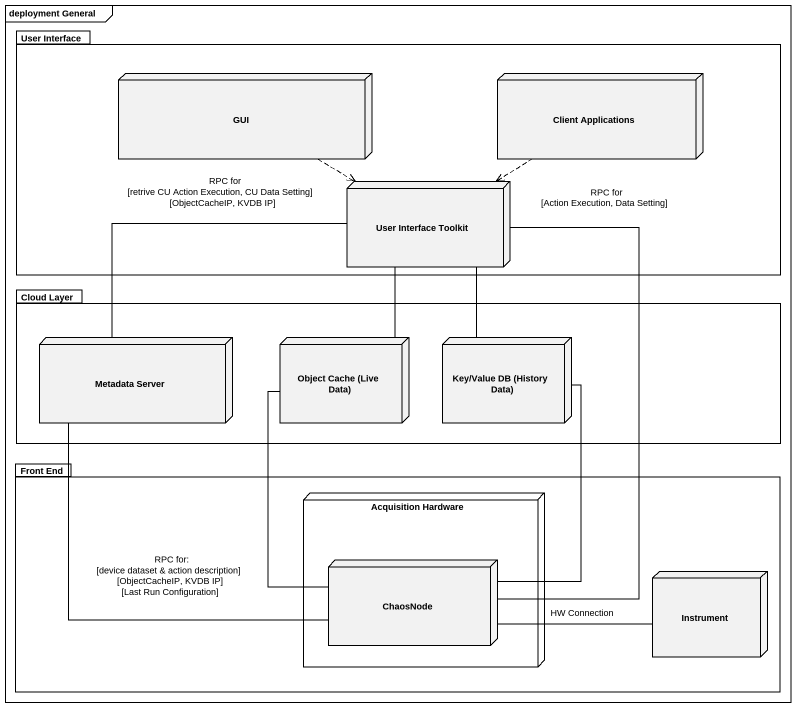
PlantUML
@startuml
mainframe deployment General
package "User Interface" as User_Interface {
  node GUI
  node "Client Applications" as Client_Applications
  node "User Interface Toolkit" as User_Interface_Toolkit
}
package "Cloud Layer" as Cloud_Layer {
  node "Metadata Server" as Metadata_Server
  node "Object Cache (Live Data)" as Object_Cache_Live_Data
  node "Key/Value DB (History Data)" as Key_Value_DB_History_Data
}
package "Front End" as Front_End {
  node "Acquisition Hardware" as Acquisition_Hardware {
    node ChaosNode
  }
  node Instrument
}
GUI .right.> User_Interface_Toolkit
Client_Applications ..> User_Interface_Toolkit
User_Interface_Toolkit -left- Metadata_Server : RPC for [retrive CU Action Execution, CU Data Setting] [ObjectCacheIP, KVDB IP]
User_Interface_Toolkit -- Object_Cache_Live_Data
User_Interface_Toolkit -- Key_Value_DB_History_Data
User_Interface_Toolkit -- ChaosNode : RPC for [Action Execution, Data Setting]
ChaosNode -up- Metadata_Server : RPC for: [device dataset & action description] [ObjectCacheIP, KVDB IP] [Last Run Configuration]
ChaosNode -up- Object_Cache_Live_Data
ChaosNode -up- Key_Value_DB_History_Data
ChaosNode -right- Instrument : HW Connection
@enduml
